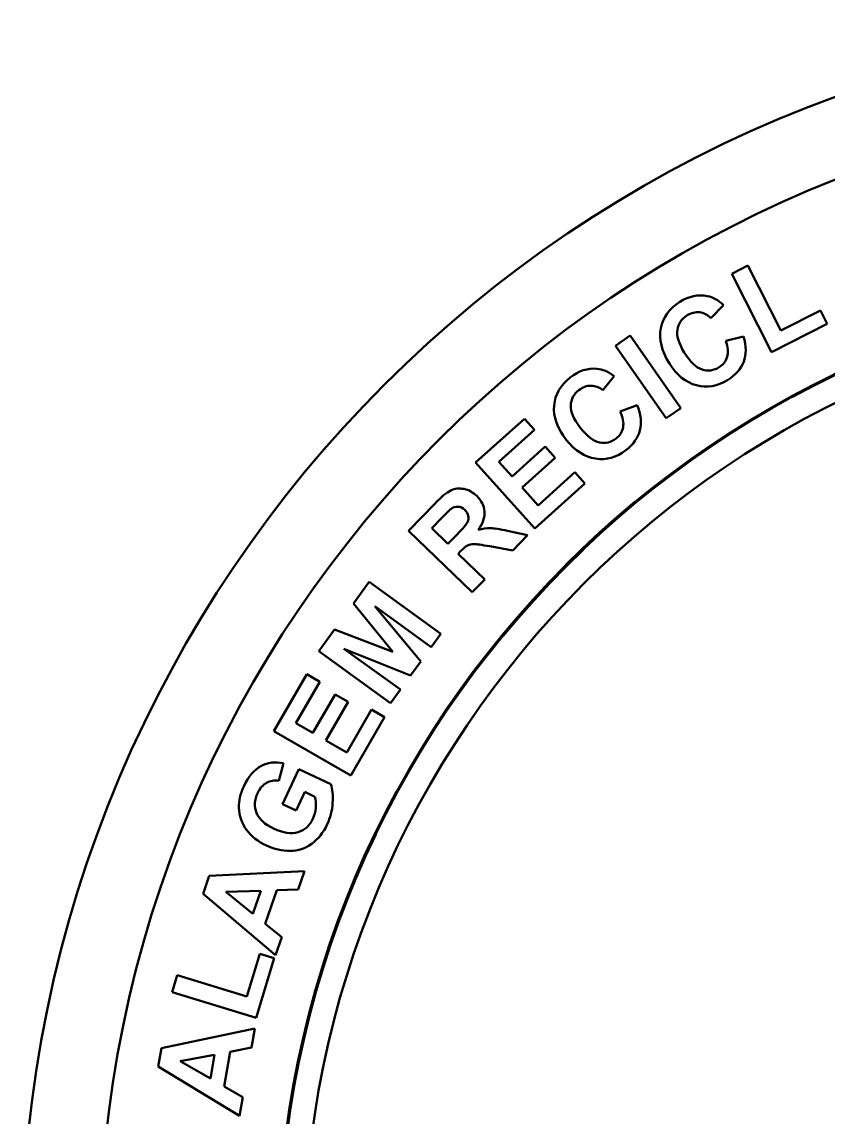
# Model space of a CAD drawing. Extents: x 0 to 822, y 0 to 581.
# Drawn here: x 588.1 to 651.8, y 390.8 to 477.4 of the extents above; entities that cross this region are included whole.
import ezdxf

# ---------------------------------------------------------------- set-up
doc = ezdxf.new("R2010")
doc.units = 0
doc.header["$LTSCALE"] = 2
doc.layers.add('AM_0', color=7, linetype='CONTINUOUS', lineweight=50)

msp = doc.modelspace()

# ---------------------------------------------------------------- linework, layer by layer
at = {"layer": 'AM_0'}
for radius in [97.8, 91.675]:
    msp.add_circle((685.884, 379.557), radius, dxfattribs=at)
msp.add_ellipse((685.884, 379.557), major_axis=(75.544, 0), ratio=0.999976, start_param=4.712389, end_param=10.995574, dxfattribs=at)
at = {"layer": 'AM_0', "color": 7}
for points in [[(644.153, 457.458), (644.153, 457.458), (645.412, 458.099), (645.412, 458.099)], [(645.412, 458.099), (645.412, 458.099), (648.027, 452.966), (648.027, 452.966)], [(647.304, 451.273), (647.304, 451.273), (644.153, 457.458), (644.153, 457.458)], [(638.55, 453.158), (638.719, 454.022), (639.218, 454.715), (640.05, 455.234)], [(640.05, 455.234), (640.775, 455.688), (641.499, 455.842), (642.221, 455.696)], [(642.221, 455.696), (642.65, 455.612), (643.08, 455.373), (643.512, 454.983)], [(641.607, 454.413), (641.273, 454.452), (640.947, 454.371), (640.629, 454.173)], [(642.502, 453.958), (642.24, 454.223), (641.942, 454.374), (641.607, 454.413)], [(643.512, 454.983), (643.512, 454.983), (642.502, 453.958), (642.502, 453.958)], [(648.027, 452.966), (648.027, 452.966), (651.157, 454.561), (651.157, 454.561)], [(651.157, 454.561), (651.157, 454.561), (651.693, 453.51), (651.693, 453.51)], [(640.629, 454.173), (640.19, 453.898), (639.93, 453.517), (639.854, 453.03)], [(651.693, 453.51), (651.693, 453.51), (647.304, 451.273), (647.304, 451.273)], [(639.223, 450.378), (638.606, 451.366), (638.382, 452.292), (638.55, 453.158)], [(639.854, 453.03), (639.778, 452.543), (639.96, 451.947), (640.402, 451.239)], [(634.958, 451.77), (634.958, 451.77), (636.115, 452.58), (636.115, 452.58)], [(638.971, 446.037), (638.971, 446.037), (634.958, 451.77), (634.958, 451.77)], [(636.115, 452.58), (636.115, 452.58), (640.129, 446.848), (640.129, 446.848)], [(643.689, 452.15), (643.689, 452.15), (645.08, 452.508), (645.08, 452.508)], [(643.791, 450.886), (643.894, 451.231), (643.86, 451.653), (643.689, 452.15)], [(645.08, 452.508), (645.306, 451.748), (645.311, 451.083), (645.094, 450.509)], [(640.402, 451.239), (640.871, 450.489), (641.339, 450.038), (641.809, 449.89)], [(643.159, 450.068), (643.478, 450.268), (643.689, 450.54), (643.791, 450.886)], [(631.394, 449.262), (632.068, 449.789), (632.772, 450.018), (633.505, 449.948)], [(641.364, 448.645), (640.52, 448.867), (639.806, 449.445), (639.223, 450.378)], [(641.809, 449.89), (642.278, 449.739), (642.728, 449.799), (643.159, 450.068)], [(645.094, 450.509), (644.876, 449.937), (644.448, 449.45), (643.811, 449.052)], [(630.12, 447.04), (630.197, 447.918), (630.621, 448.658), (631.394, 449.262)], [(633.505, 449.948), (633.941, 449.909), (634.393, 449.717), (634.864, 449.374)], [(634.864, 449.374), (634.864, 449.374), (633.966, 448.249), (633.966, 448.249)], [(632.081, 448.267), (631.673, 447.948), (631.455, 447.541), (631.43, 447.049)], [(633.028, 448.608), (632.692, 448.612), (632.377, 448.497), (632.081, 448.267)], [(633.966, 448.249), (633.678, 448.485), (633.366, 448.605), (633.028, 448.608)], [(643.811, 449.052), (643.024, 448.56), (642.207, 448.425), (641.364, 448.645)], [(631.08, 444.346), (630.363, 445.263), (630.043, 446.162), (630.12, 447.04)], [(631.43, 447.049), (631.405, 446.557), (631.649, 445.983), (632.162, 445.326)], [(635.336, 446.575), (635.336, 446.575), (636.681, 447.076), (636.681, 447.076)], [(635.57, 445.329), (635.636, 445.683), (635.557, 446.099), (635.336, 446.575)], [(636.681, 447.076), (636.986, 446.345), (637.061, 445.683), (636.904, 445.089)], [(640.129, 446.848), (640.129, 446.848), (638.971, 446.037), (638.971, 446.037)], [(623.916, 442.533), (623.916, 442.533), (627.772, 446.004), (627.772, 446.004)], [(627.772, 446.004), (627.772, 446.004), (628.564, 445.124), (628.564, 445.124)], [(628.564, 445.124), (628.564, 445.124), (625.759, 442.598), (625.759, 442.598)], [(632.162, 445.326), (632.707, 444.629), (633.22, 444.229), (633.702, 444.13)], [(635.026, 444.449), (635.323, 444.681), (635.504, 444.974), (635.57, 445.329)], [(636.904, 445.089), (636.748, 444.498), (636.373, 443.97), (635.781, 443.507)], [(633.39, 442.847), (632.528, 442.979), (631.757, 443.479), (631.08, 444.346)], [(633.702, 444.13), (634.184, 444.029), (634.626, 444.137), (635.026, 444.449)], [(626.797, 441.445), (626.797, 441.445), (629.407, 443.796), (629.407, 443.796)], [(629.407, 443.796), (629.407, 443.796), (630.195, 442.92), (630.195, 442.92)], [(635.781, 443.507), (635.049, 442.935), (634.252, 442.715), (633.39, 442.847)], [(628.599, 437.333), (628.599, 437.333), (623.916, 442.533), (623.916, 442.533)], [(625.759, 442.598), (625.759, 442.598), (626.797, 441.445), (626.797, 441.445)], [(630.195, 442.92), (630.195, 442.92), (627.585, 440.57), (627.585, 440.57)], [(628.859, 439.154), (628.859, 439.154), (631.764, 441.77), (631.764, 441.77)], [(631.764, 441.77), (631.764, 441.77), (632.553, 440.893), (632.553, 440.893)], [(621.958, 440.329), (622.284, 440.486), (622.633, 440.526), (623.006, 440.45)], [(627.585, 440.57), (627.585, 440.57), (628.859, 439.154), (628.859, 439.154)], [(632.553, 440.893), (632.553, 440.893), (628.599, 437.333), (628.599, 437.333)], [(620.69, 439.288), (621.21, 439.826), (621.632, 440.173), (621.958, 440.329)], [(623.006, 440.45), (623.379, 440.372), (623.713, 440.19), (624.011, 439.903)], [(624.011, 439.903), (624.388, 439.539), (624.594, 439.125), (624.626, 438.666)], [(618.624, 437.148), (618.624, 437.148), (620.69, 439.288), (620.69, 439.288)], [(621.956, 438.861), (621.866, 438.789), (621.621, 438.547), (621.223, 438.135)], [(622.524, 439.053), (622.333, 439.063), (622.144, 438.999), (621.956, 438.861)], [(623.066, 438.793), (622.896, 438.957), (622.716, 439.043), (622.524, 439.053)], [(623.343, 438.325), (623.308, 438.491), (623.217, 438.647), (623.066, 438.793)], [(621.223, 438.135), (621.223, 438.135), (620.458, 437.343), (620.458, 437.343)], [(623.282, 437.834), (623.357, 437.995), (623.377, 438.159), (623.343, 438.325)], [(624.626, 438.666), (624.657, 438.207), (624.491, 437.724), (624.128, 437.221)], [(623.657, 432.287), (623.657, 432.287), (618.624, 437.148), (618.624, 437.148)], [(620.458, 437.343), (620.458, 437.343), (621.734, 436.11), (621.734, 436.11)], [(622.46, 436.861), (622.931, 437.349), (623.205, 437.673), (623.282, 437.834)], [(624.128, 437.221), (624.47, 437.317), (624.786, 437.363), (625.077, 437.358)], [(625.077, 437.358), (625.369, 437.352), (625.826, 437.282), (626.452, 437.146)], [(626.452, 437.146), (626.452, 437.146), (628.029, 436.813), (628.029, 436.813)], [(621.734, 436.11), (621.734, 436.11), (622.46, 436.861), (622.46, 436.861)], [(628.029, 436.813), (628.029, 436.813), (626.855, 435.598), (626.855, 435.598)], [(622.737, 435.539), (622.737, 435.539), (622.538, 435.334), (622.538, 435.334)], [(622.538, 435.334), (622.538, 435.334), (624.64, 433.304), (624.64, 433.304)], [(623.287, 435.997), (623.146, 435.925), (622.963, 435.773), (622.737, 435.539)], [(626.855, 435.598), (626.855, 435.598), (625.049, 435.921), (625.049, 435.921)], [(614.27, 431.4), (614.27, 431.4), (615.516, 433.115), (615.516, 433.115)], [(615.516, 433.115), (615.516, 433.115), (621.178, 429.002), (621.178, 429.002)], [(624.64, 433.304), (624.64, 433.304), (623.657, 432.287), (623.657, 432.287)], [(617.395, 427.579), (617.395, 427.579), (614.27, 431.4), (614.27, 431.4)], [(620.406, 427.941), (620.406, 427.941), (615.95, 431.179), (615.95, 431.179)], [(615.95, 431.179), (615.95, 431.179), (619.589, 426.817), (619.589, 426.817)], [(611.543, 427.648), (611.543, 427.648), (612.787, 429.359), (612.787, 429.359)], [(612.787, 429.359), (612.787, 429.359), (617.395, 427.579), (617.395, 427.579)], [(621.178, 429.002), (621.178, 429.002), (620.406, 427.941), (620.406, 427.941)], [(617.205, 423.534), (617.205, 423.534), (611.543, 427.648), (611.543, 427.648)], [(618.79, 425.716), (618.79, 425.716), (613.519, 427.833), (613.519, 427.833)], [(613.519, 427.833), (613.519, 427.833), (617.976, 424.595), (617.976, 424.595)], [(619.589, 426.817), (619.589, 426.817), (618.79, 425.716), (618.79, 425.716)], [(607.995, 421.322), (607.995, 421.322), (610.588, 425.815), (610.588, 425.815)], [(610.588, 425.815), (610.588, 425.815), (611.614, 425.222), (611.614, 425.222)], [(611.614, 425.222), (611.614, 425.222), (609.727, 421.953), (609.727, 421.953)], [(611.07, 421.178), (611.07, 421.178), (612.826, 424.22), (612.826, 424.22)], [(612.826, 424.22), (612.826, 424.22), (613.847, 423.631), (613.847, 423.631)], [(617.976, 424.595), (617.976, 424.595), (617.205, 423.534), (617.205, 423.534)], [(613.847, 423.631), (613.847, 423.631), (612.09, 420.589), (612.09, 420.589)], [(613.74, 419.636), (613.74, 419.636), (615.694, 423.021), (615.694, 423.021)], [(616.716, 422.431), (616.716, 422.431), (614.055, 417.823), (614.055, 417.823)], [(615.694, 423.021), (615.694, 423.021), (616.716, 422.431), (616.716, 422.431)], [(609.727, 421.953), (609.727, 421.953), (611.07, 421.178), (611.07, 421.178)], [(614.055, 417.823), (614.055, 417.823), (607.995, 421.322), (607.995, 421.322)], [(612.09, 420.589), (612.09, 420.589), (613.74, 419.636), (613.74, 419.636)], [(606.967, 418.558), (607.504, 418.847), (608.094, 418.919), (608.736, 418.774)], [(605.612, 416.945), (605.979, 417.732), (606.432, 418.27), (606.967, 418.558)], [(608.736, 418.774), (608.736, 418.774), (608.381, 417.392), (608.381, 417.392)], [(608.672, 415.545), (608.672, 415.545), (609.959, 418.305), (609.959, 418.305)], [(609.959, 418.305), (609.959, 418.305), (612.486, 417.126), (612.486, 417.126)], [(607.407, 417.231), (607.112, 417.069), (606.879, 416.803), (606.707, 416.434)], [(608.381, 417.392), (608.028, 417.447), (607.702, 417.394), (607.407, 417.231)], [(612.486, 417.126), (612.62, 416.737), (612.668, 416.241), (612.628, 415.64)], [(605.22, 415.279), (605.199, 415.784), (605.33, 416.339), (605.612, 416.945)], [(606.707, 416.434), (606.446, 415.875), (606.416, 415.348), (606.616, 414.852)], [(610.425, 416.512), (610.425, 416.512), (609.741, 415.046), (609.741, 415.046)], [(611.23, 416.137), (611.23, 416.137), (610.425, 416.512), (610.425, 416.512)], [(609.741, 415.046), (609.741, 415.046), (608.672, 415.545), (608.672, 415.545)], [(611.289, 415.265), (611.309, 415.583), (611.289, 415.874), (611.23, 416.137)], [(612.628, 415.64), (612.587, 415.039), (612.446, 414.477), (612.203, 413.956)], [(605.833, 413.512), (605.45, 414.029), (605.244, 414.617), (605.22, 415.279)], [(606.616, 414.852), (606.817, 414.355), (607.267, 413.946), (607.965, 413.62)], [(611.07, 414.384), (611.195, 414.652), (611.267, 414.946), (611.289, 415.265)], [(609.893, 413.332), (610.425, 413.491), (610.817, 413.842), (611.07, 414.384)], [(612.203, 413.956), (611.894, 413.293), (611.485, 412.779), (610.977, 412.415)], [(607.401, 412.276), (606.741, 412.584), (606.218, 412.996), (605.833, 413.512)], [(607.965, 413.62), (608.717, 413.27), (609.36, 413.173), (609.893, 413.332)], [(609.264, 411.86), (608.63, 411.854), (608.01, 411.992), (607.401, 412.276)], [(610.977, 412.415), (610.468, 412.052), (609.898, 411.867), (609.264, 411.86)], [(602.884, 409.886), (602.884, 409.886), (610.413, 410.258), (610.413, 410.258)], [(610.413, 410.258), (610.413, 410.258), (609.912, 408.803), (609.912, 408.803)], [(602.397, 408.474), (602.397, 408.474), (602.884, 409.886), (602.884, 409.886)], [(608.127, 403.618), (608.127, 403.618), (602.397, 408.474), (602.397, 408.474)], [(606.948, 408.699), (606.948, 408.699), (604.179, 408.632), (604.179, 408.632)], [(604.179, 408.632), (604.179, 408.632), (606.327, 406.893), (606.327, 406.893)], [(606.327, 406.893), (606.327, 406.893), (606.948, 408.699), (606.948, 408.699)], [(608.21, 408.743), (608.21, 408.743), (607.299, 406.098), (607.299, 406.098)], [(609.912, 408.803), (609.912, 408.803), (608.21, 408.743), (608.21, 408.743)], [(607.299, 406.098), (607.299, 406.098), (608.615, 405.035), (608.615, 405.035)], [(608.615, 405.035), (608.615, 405.035), (608.127, 403.618), (608.127, 403.618)], [(605.863, 400.361), (605.863, 400.361), (606.89, 403.72), (606.89, 403.72)], [(608.018, 403.375), (608.018, 403.375), (606.578, 398.665), (606.578, 398.665)], [(606.89, 403.72), (606.89, 403.72), (608.018, 403.375), (608.018, 403.375)], [(599.94, 400.694), (599.94, 400.694), (600.353, 402.045), (600.353, 402.045)], [(600.353, 402.045), (600.353, 402.045), (605.863, 400.361), (605.863, 400.361)], [(606.578, 398.665), (606.578, 398.665), (599.94, 400.694), (599.94, 400.694)], [(599.103, 396.28), (599.103, 396.28), (606.482, 397.825), (606.482, 397.825)], [(606.482, 397.825), (606.482, 397.825), (606.214, 396.31), (606.214, 396.31)], [(598.844, 394.809), (598.844, 394.809), (599.103, 396.28), (599.103, 396.28)], [(603.303, 395.743), (603.303, 395.743), (600.578, 395.244), (600.578, 395.244)], [(602.972, 393.863), (602.972, 393.863), (603.303, 395.743), (603.303, 395.743)], [(604.542, 395.985), (604.542, 395.985), (604.056, 393.23), (604.056, 393.23)], [(606.214, 396.31), (606.214, 396.31), (604.542, 395.985), (604.542, 395.985)], [(605.262, 390.909), (605.262, 390.909), (598.844, 394.809), (598.844, 394.809)], [(600.578, 395.244), (600.578, 395.244), (602.972, 393.863), (602.972, 393.863)], [(604.056, 393.23), (604.056, 393.23), (605.522, 392.386), (605.522, 392.386)], [(605.522, 392.386), (605.522, 392.386), (605.262, 390.909), (605.262, 390.909)]]:
    msp.add_open_spline(points, degree=3, dxfattribs=at)
at = {"layer": 'AM_0', "color": 7, "lineweight": 70}
msp.add_open_spline([(685.884, 457.109), (728.709, 457.109), (763.438, 422.381), (763.438, 379.557), (763.438, 379.557), (763.438, 336.734), (728.709, 302.005), (685.884, 302.005), (685.884, 302.005), (643.06, 302.005), (608.331, 336.734), (608.331, 379.557), (608.331, 379.557), (608.331, 422.381), (643.06, 457.109), (685.884, 457.109)], degree=3, knots=[0, 0, 0, 0, 0.25, 0.25, 0.25, 0.25, 0.5, 0.5, 0.5, 0.5, 0.75, 0.75, 0.75, 0.75, 1, 1, 1, 1], dxfattribs=at)
at = {"layer": 'AM_0', "color": 7}
msp.add_open_spline([(625.049, 435.921), (624.405, 436.038), (623.987, 436.098), (623.793, 436.1), (623.793, 436.1), (623.598, 436.102), (623.43, 436.067), (623.287, 435.997)], degree=3, knots=[0.6666667, 0.6666667, 0.6666667, 0.6666667, 0.7222222, 0.7222222, 0.7222222, 0.7222222, 0.7777778, 0.7777778, 0.7777778, 0.7777778], dxfattribs=at)

doc.saveas('drawing.dxf')
